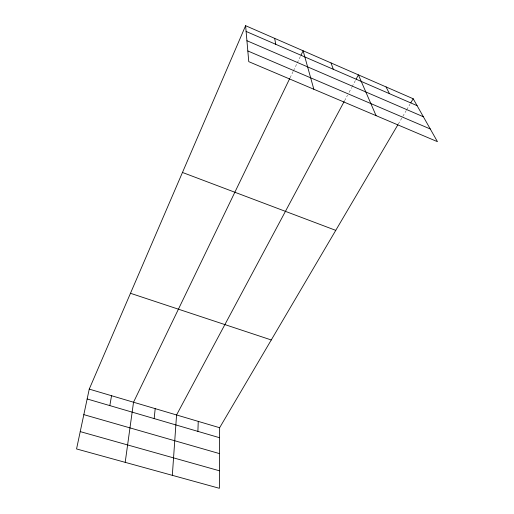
<?xml version="1.0" encoding="UTF-8"?>
<svg xmlns="http://www.w3.org/2000/svg" width="514" height="514" viewBox="0 0 514 514"><rect width="100%" height="100%" fill="white"/><g stroke="black" fill="none" stroke-linecap="round" stroke-linejoin="round"><path stroke-width="0.39" stroke-dasharray="2.57 1.93" d="M290.044 77.858L293.141 71.446M293.481 70.733L296.925 63.601M297.265 62.888L300.709 55.763M344.566 100.763L347.56 95.161M349.057 92.366L351.672 87.47M352.045 86.77L355.412 80.473M398.241 124.163L406.323 110.433M406.728 109.745L409.96 104.252"/><path stroke-width="0.77" d="M397.836 124.844L219.639 427.719L219.382 488.3L76.554 448.947L89.243 389.117L245.608 25.7L413.192 98.759L437.446 141.678L248.763 61.648L245.608 25.7M197.89 431.374L198.25 421.39M172.325 475.334L176.559 414.965L344.194 101.457M154.168 418.582L155.196 408.643M125.191 462.349L133.531 402.224L289.703 78.571M109.823 405.604L111.544 395.716M301.05 55.049L303.119 50.77L313.842 89.25M356.163 79.072L358.406 74.877L376.081 115.65M410.763 102.877L413.192 98.759M80.235 431.612L219.459 470.798M83.833 414.637L219.529 453.618M87.155 398.967L219.594 437.729M89.243 389.117L219.639 427.719M130.479 293.288L271.27 339.966M182.464 172.46L335.758 230.362M247.825 50.957L430.269 128.982M246.926 40.715L423.363 116.768M246.116 31.444L417.085 105.659M386.065 86.937L389.445 93.657M331.029 62.939L333.316 69.294M274.649 38.357L275.767 44.313"/></g></svg>
